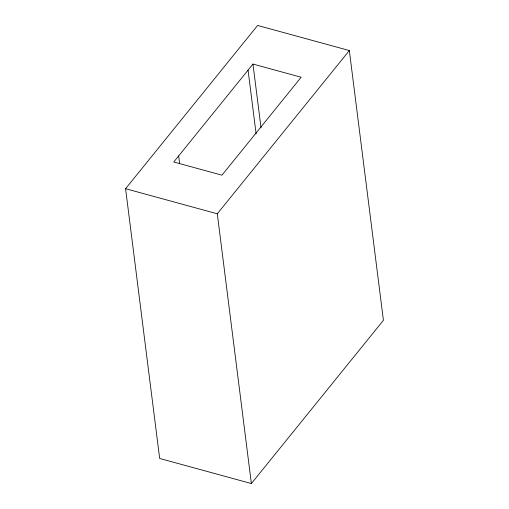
<?xml version="1.0" encoding="UTF-8"?>
<svg xmlns="http://www.w3.org/2000/svg" width="509" height="509" viewBox="0 0 509 509"><rect width="100%" height="100%" fill="white"/><g stroke="black" fill="none" stroke-linecap="round" stroke-linejoin="round"><path stroke-width="0.76" d="M125.583 188.705L257.624 25.45L349.339 50.544L383.417 320.295L251.376 483.55L159.661 458.456L125.583 188.705L217.298 213.799L349.339 50.544M252.967 64.064L173.76 161.996L221.956 175.185L301.163 77.253L252.967 64.064L261.015 127.791M248.055 70.134L256.11 133.861M217.298 213.799L251.376 483.55M178.665 155.926L179.664 163.796"/></g></svg>
